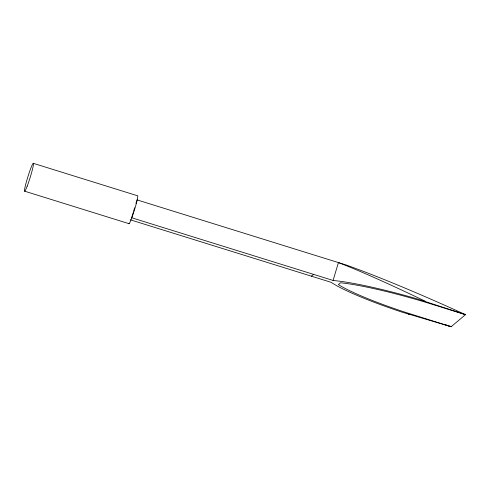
<?xml version="1.0" encoding="UTF-8"?>
<svg xmlns="http://www.w3.org/2000/svg" width="490" height="490" viewBox="0 0 490 490"><rect width="100%" height="100%" fill="white"/><g stroke="black" fill="none" stroke-linecap="round" stroke-linejoin="round"><path stroke-width="0.73" d="M133.164 212.746L131.663 217.75L333.077 280.445L339.49 281.18A110.985 13.91 16.7 0 1 417.027 298.845L465.5 314.654L451.149 326.714L401.39 311.946A111.101 13.922 16.7 0 1 335.129 284.819L330.928 282.252L130.248 219.783M133.592 211.319L134.664 207.748M135.951 203.46L136.808 200.606M333.077 280.445L338.431 262.585L345.756 265.457A108.639 5.604 25.7 0 1 417.627 297.577L425.479 301.338M311.407 276.176L313.557 274.369M33.179 163.286L137.463 195.749A14.706 1.194 -72.7 0 1 134.389 210.143A14.706 1.194 -72.7 0 1 128.784 223.587M137.022 199.889L345.879 264.906A127.847 7.858 23.8 0 1 465.5 314.654L426.441 302.52A103.966 13.028 16.7 0 0 344.476 283.22L340.526 282.761L338.376 284.568L340.966 286.154A104.107 13.046 16.7 0 0 403.056 311.567L451.149 326.714L445.453 324.723M24.794 191.235L129.078 223.697M407.074 313.343L409.646 314.647M27.207 186.145A14.706 1.194 -72.7 0 0 33.467 163.397A14.706 1.194 -72.7 0 0 26.276 182.243A14.706 1.194 -72.7 0 0 27.207 186.145"/></g></svg>
